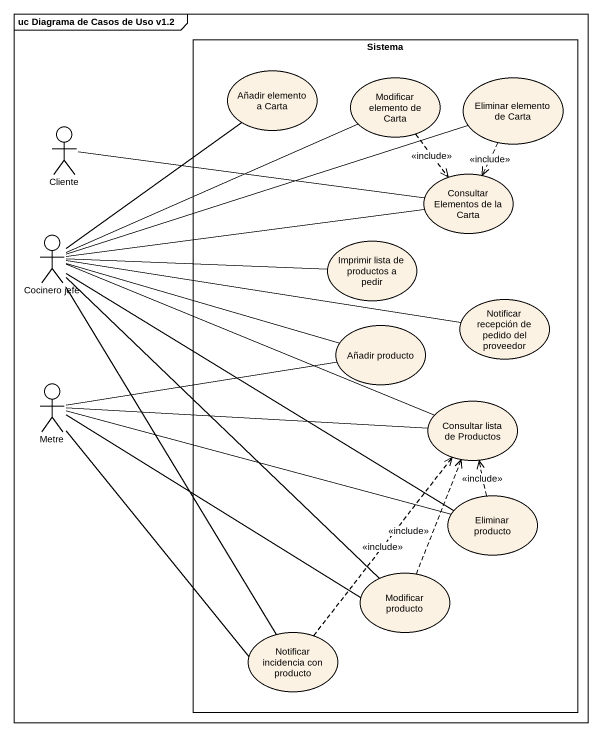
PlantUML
@startuml
mainframe uc Diagrama de Casos de Uso v1.2
rectangle Sistema {
  usecase "Añadir elemento a Carta" as Añadir_elemento_a_Carta
  usecase "Modificar elemento de Carta" as Modificar_elemento_de_Carta
  usecase "Eliminar elemento de Carta" as Eliminar_elemento_de_Carta
  usecase "Consultar Elementos de la Carta" as Consultar_Elementos_de_la
  usecase "Imprimir lista de productos a pedir" as Imprimir_lista_de_productos
  usecase "Notificar recepción de pedido del proveedor" as Notificar_recepción_de
  usecase "Añadir producto" as Añadir_producto
  usecase "Consultar lista de Productos" as Consultar_lista_de_Productos
  usecase "Eliminar producto" as Eliminar_producto
  usecase "Modificar producto" as Modificar_producto
  usecase "Notificar incidencia con producto" as Notificar_incidencia_con
}
actor Cliente
actor "Cocinero jefe" as Cocinero_jefe
actor Metre
Modificar_elemento_de_Carta ..> Consultar_Elementos_de_la : <<include>>
Eliminar_elemento_de_Carta ..> Consultar_Elementos_de_la : <<include>>
Cliente -right- Consultar_Elementos_de_la
Cocinero_jefe -up- Añadir_elemento_a_Carta
Cocinero_jefe -right- Modificar_elemento_de_Carta
Cocinero_jefe -right- Eliminar_elemento_de_Carta
Cocinero_jefe -right- Consultar_Elementos_de_la
Cocinero_jefe -right- Imprimir_lista_de_productos
Cocinero_jefe -right- Notificar_recepción_de
Cocinero_jefe -right- Añadir_producto
Cocinero_jefe -right- Consultar_lista_de_Productos
Cocinero_jefe -right- Eliminar_producto
Cocinero_jefe -- Modificar_producto
Cocinero_jefe -- Notificar_incidencia_con
Metre -right- Añadir_producto
Metre -right- Consultar_lista_de_Productos
Metre -right- Eliminar_producto
Metre -right- Modificar_producto
Metre -- Notificar_incidencia_con
Eliminar_producto .up.> Consultar_lista_de_Productos : <<include>>
Modificar_producto .up.> Consultar_lista_de_Productos : <<include>>
Notificar_incidencia_con .up.> Consultar_lista_de_Productos : <<include>>
@enduml
